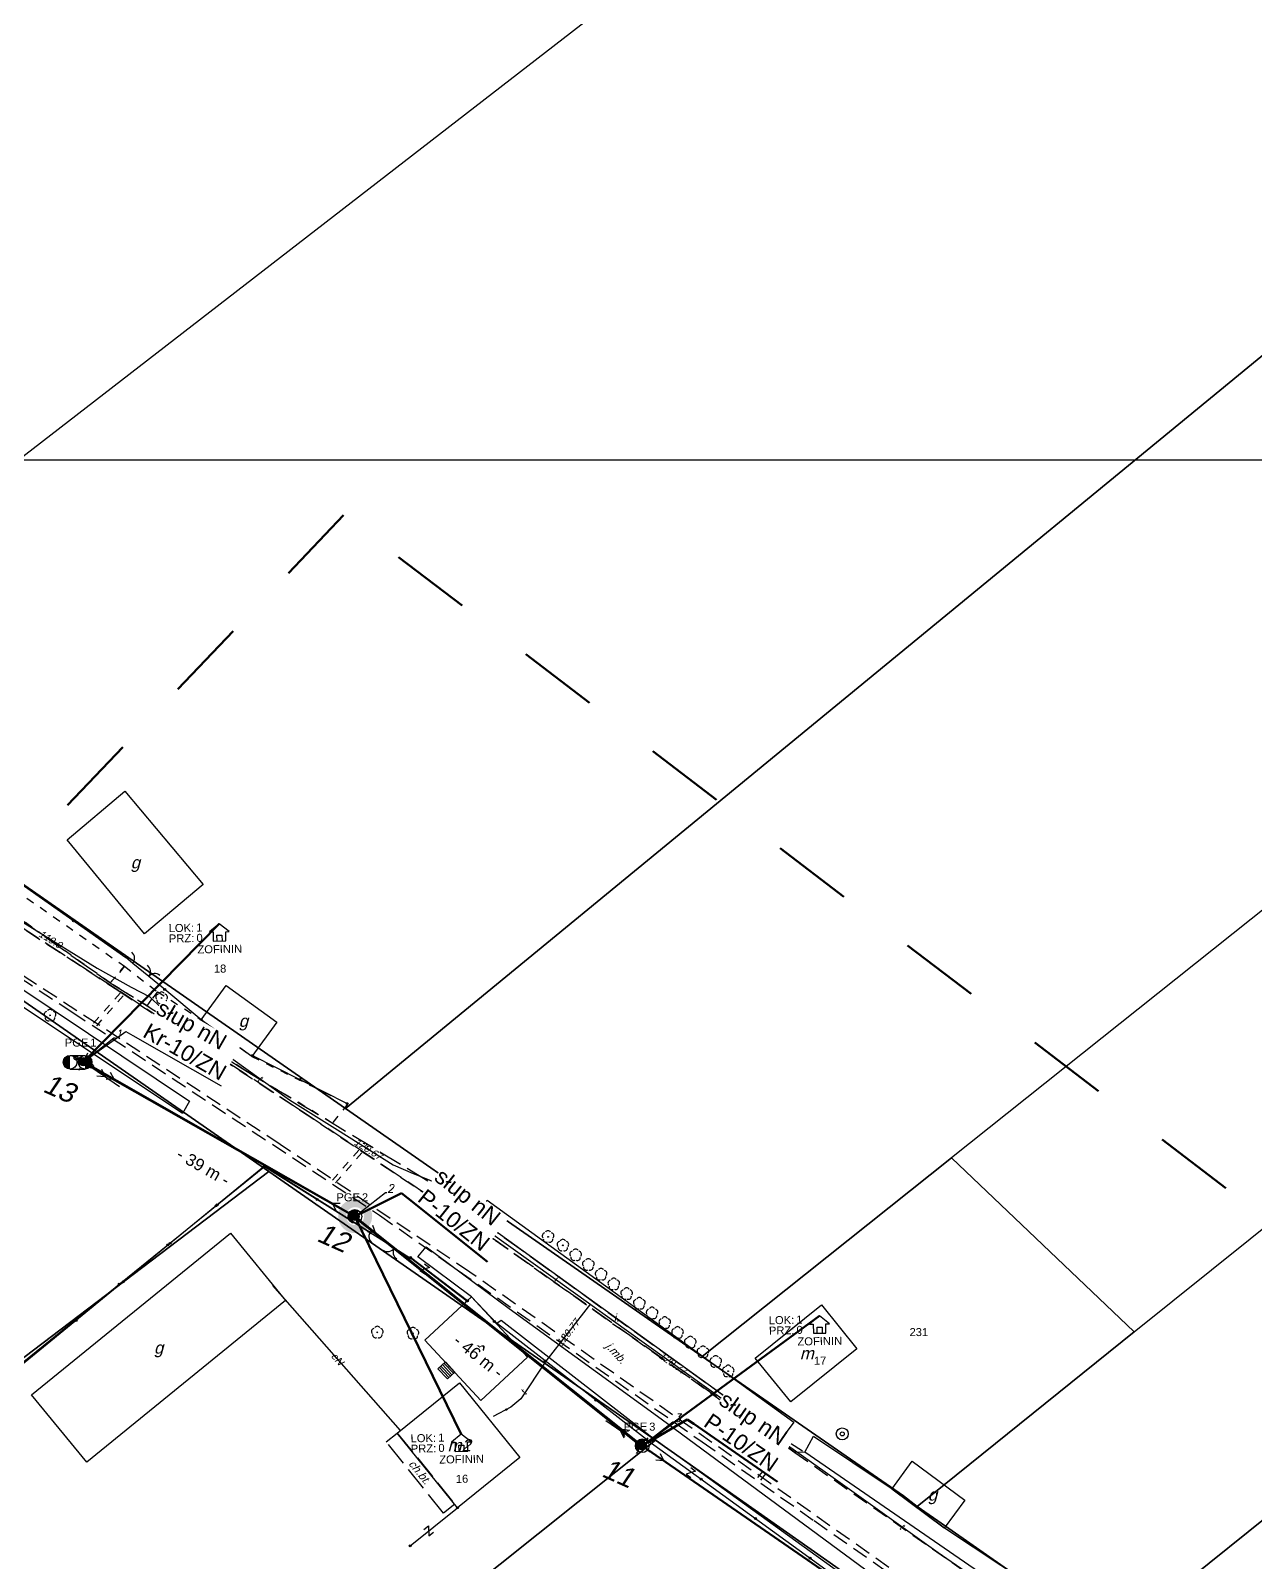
# Model space of a CAD drawing. Header units: metres. Extents: x 7542702 to 7555152, y 5804026 to 5815503.
# Drawn here: x 7544283.7 to 7544436.7, y 5809003.7 to 5809195 of the extents above; entities that cross this region are included whole.
import ezdxf
from ezdxf import colors
from ezdxf.entities.mleader import LeaderData, LeaderLine
from ezdxf.enums import TextEntityAlignment as Align
from ezdxf.math import Vec2, Vec3

# ---------------------------------------------------------------- set-up
doc = ezdxf.new("R2010")
doc.units = ezdxf.units.M
for name, pattern in [('4001', [0]), ('4002', [2, 1, -1]), ('4003', [3, 2, -1]), ('4004', [4, 3, -1])]:
    doc.linetypes.add(name, pattern=pattern)
doc.layers.add('!tele', color=30, linetype='Continuous', lineweight=50, plot=False)
for name, color, linetype, lineweight in [('!trafo', 6, '4002', 50), ('_KABEL_ABONENCKI_NAPOWIETRZNY', 104, 'Continuous', 50), ('_MUFA', 202, 'Continuous', 30), ('_numery slupow etap 4 cz. 2', 7, 'Continuous', 40), ('_PA_OPCJONALNE', 1, 'Continuous', 30), ('_SIEC_NAPOWIETRZNA', 5, 'Continuous', 50), ('_SLUP_DZIERZAWIONY_ENERGETYCZNY', 1, 'Continuous', 30)]:
    doc.layers.add(name, color=color, linetype=linetype, lineweight=lineweight)
for name, color, linetype in [('_MM mufy', 3, 'Continuous'), ('_MM opisy', 7, 'Continuous'), ('_MM slupy', 5, 'Continuous'), ('Budynki', 7, 'Continuous'), ('Drogi', 135, 'Continuous'), ('Dzialki', 165, 'Continuous'), ('Elementy_budynkow', 7, 'Continuous'), ('Ewidencja_drog', 135, 'Continuous'), ('Linie_napowietrzne', 184, 'Continuous'), ('makro-numeracja-punktow', 7, 'Continuous'), ('Ogrodzenia', 184, 'Continuous'), ('Projekty', 252, 'Continuous'), ('Roslinnosc', 104, 'Continuous'), ('Uz_Energia', 1, 'Continuous'), ('Uz_Specjalne', 7, 'Continuous'), ('Uz_Telekomunikacja', 252, 'Continuous'), ('Wody', 184, 'Continuous')]:
    doc.layers.add(name, color=color, linetype=linetype)
doc.layers.add('DIM', color=7, linetype='Continuous', plot=False)
doc.layers.get('_MUFA').off()
doc.styles.add('DYN_DIM', font='arial.ttf')
doc.styles.add('GeodText', font='romans.shx', dxfattribs={"oblique": 14.323945})
doc.styles.get("Standard").update_dxf_attribs({"font": 'arial.ttf'})
doc.dimstyles.new('opis linie', dxfattribs={"dimtxt": 1.5, "dimasz": 0.18, "dimexe": 0.18, "dimexo": 0.0625, "dimgap": 2.5, "dimtad": 4, "dimdec": 0, "dimzin": 0, "dimdsep": 46, "dimtxsty": 'Standard', "dimcen": 0.09, "dimse1": 1, "dimse2": 1, "dimsd1": 1, "dimsd2": 1, "dimclrt": 256, "dimadec": 0, "dimazin": 0, "dimtfac": 1, "dimtdec": 0, "dimtofl": 0, "dimtmove": 0, "dimatfit": 3, "dimfxl": 1, "dimtfill": 1, "dimtolj": 1, "dimtzin": 0, "dimarcsym": 0})
doc.dimstyles.get("Standard").update_dxf_attribs({"dimtxt": 0.18, "dimasz": 0.18, "dimexe": 0.18, "dimexo": 0.0625, "dimgap": 0.09, "dimtad": 0, "dimtih": 1, "dimtoh": 1, "dimdec": 4, "dimzin": 0, "dimdsep": 46, "dimtxsty": 'Standard', "dimcen": 0.09, "dimadec": 0, "dimazin": 0, "dimtfac": 1, "dimtdec": 4, "dimtofl": 0, "dimtmove": 0, "dimatfit": 3, "dimfxl": 1, "dimtolj": 1, "dimtzin": 0, "dimarcsym": 0})

# ---------------------------------------------------------------- blocks, each defined once
blk = doc.blocks.new('1651')
at = {"layer": 'Wody', "color": 184, "linetype": 'Continuous'}
for radius in [1.5, 0.5]:
    blk.add_circle((0, 0), radius, dxfattribs=at)
blk = doc.blocks.new('1422')
at = {"layer": 'Roslinnosc', "color": 104, "linetype": 'Continuous'}
blk.add_circle((0, 0), 0.1, dxfattribs=at)
for centre, start, end in [((-0.71, 0.23), 102.5, 221.75), ((0, 0.75), 30.19, 149.77), ((0.71, 0.23), 318.3, 77.49), ((-0.44, -0.61), 174.33, 293.45), ((0.44, -0.61), 246.24, 5.74)]:
    blk.add_arc(centre, 0.75, start, end, dxfattribs=at)
blk = doc.blocks.new('1423')
at = {"layer": 'Roslinnosc', "color": 104, "linetype": 'Continuous'}
for centre, start, end in [((-0.71, 0.23), 102.5, 221.75), ((0, 0.75), 30.19, 149.77), ((0.71, 0.23), 318.3, 77.49), ((-0.44, -0.61), 174.33, 293.45), ((0.44, -0.61), 246.24, 5.74)]:
    blk.add_arc(centre, 0.75, start, end, dxfattribs=at)
blk = doc.blocks.new('1363')
at = {"layer": 'Linie_napowietrzne', "color": 184, "linetype": 'Continuous'}
for p, q in [((-1.5, 0), (-2.5, 0)), ((0, 1.5), (0, 2.5)), ((1.5, 0), (2.5, 0)), ((0, -1.5), (0, -2.5))]:
    blk.add_line(p, q, dxfattribs=at)
blk.add_circle((0, 0), 0.5, dxfattribs=at)
blk = doc.blocks.new('1291')
at = {"layer": 'Ogrodzenia', "color": 7, "linetype": 'Continuous'}
for p, q in [((-0.75, 1), (0.75, 1)), ((0.75, 1), (-0.75, -1)), ((-0.75, -1), (0.75, -1))]:
    blk.add_line(p, q, dxfattribs=at)
blk = doc.blocks.new('1281')
at = {"layer": 'Ogrodzenia', "color": 184, "linetype": 'Continuous'}
for radius in [0.24, 0.16, 0.08]:
    blk.add_circle((0, 0), radius, dxfattribs=at)
blk = doc.blocks.new('2284')
at = {"layer": 'Ogrodzenia', "color": 184, "linetype": 'Continuous'}
blk.add_line((0, 0), (0, 1), dxfattribs=at)
blk = doc.blocks.new('1284')
at = {"layer": 'Ogrodzenia', "color": 184, "linetype": 'Continuous'}
blk.add_arc((0, 2), 2, 270, 0, dxfattribs=at)
blk = doc.blocks.new('2283')
at = {"layer": 'Ogrodzenia', "color": 184, "linetype": 'Continuous'}
blk.add_line((0, 0), (0, 1), dxfattribs=at)
blk = doc.blocks.new('1283')
at = {"layer": 'Ogrodzenia', "color": 184, "linetype": 'Continuous'}
for centre, start, end in [((0, 2), 270, 0), ((0, -2), 0, 90)]:
    blk.add_arc(centre, 2, start, end, dxfattribs=at)
blk = doc.blocks.new('2361')
at = {"layer": 'Linie_napowietrzne', "color": 184, "linetype": 'Continuous'}
for p, q in [((0, 0.66), (0, 1)), ((0, 0.33), (0, 0.6)), ((0, 0), (0, 0.3))]:
    blk.add_line(p, q, dxfattribs=at)
blk = doc.blocks.new('1361')
at = {"layer": 'Linie_napowietrzne', "color": 184, "linetype": 'Continuous'}
blk.add_circle((0, 0), 0.5, dxfattribs=at)
blk = doc.blocks.new('1366')
at = {"layer": 'Linie_napowietrzne', "color": 184, "linetype": 'Continuous'}
for p, q in [((0, 1), (0, 11)), ((-1, 4.8), (0, 6.5)), ((1, 4.8), (0, 6.5))]:
    blk.add_line(p, q, dxfattribs=at)
blk = doc.blocks.new('1756')
at = {"layer": 'Uz_Telekomunikacja', "color": 220, "linetype": 'Continuous'}
for radius in [0.16, 0.08]:
    blk.add_circle((0, 0), radius, dxfattribs=at)
blk = doc.blocks.new('ADRES')
for points in [[(0.79, -2.15), (0.79, -2.15), (0.79, -0.99), (1.24, -0.99), (0, 0), (-1.24, -0.99), (-0.79, -0.99), (-0.79, -2.15), (0.79, -2.15), (0.79, -2.15)], [(-0.31, -2.15), (-0.31, -1.4), (0.31, -1.4), (0.31, -2.15)]]:
    blk.add_lwpolyline(points)
at = {"color": 212, "insert": (-3.15, -0.43), "char_height": 1, "width": 1e-16, "attachment_point": 6}
blk.add_mtext('LOK:  ', dxfattribs=at)
at = {"color": 4, "insert": (-3.15, -1.72), "char_height": 1, "width": 1e-16, "attachment_point": 6}
blk.add_mtext('PRZ: ', dxfattribs=at)
at = {"color": 7}
for tag, flags, p in [('ID_OBSZARU', 13, (29.07, 23.06)), ('WOJEWODZTWO', 13, (23.29, 19.95)), ('POWIAT', 13, (29.07, 18.51)), ('GMINA', 13, (29.07, 16.8)), ('TERC', 13, (29.07, 15.22)), ('SIMC', 13, (29.07, 13.42)), ('ULIC', 13, (29.07, 11.76)), ('SZEROKOSC_GEOGRAFICZNA', 13, (18.71, 10.18)), ('DLUGOSC_GEOGRAFICZNA', 13, (29.07, 8.25)), ('KATEGORIA_STAWKI_JEDNOSTKOWEJ_100', 13, (29.07, 4.77)), ('KWOTA_STAWKI_JEDNOSTKOWEJ_100', 13, (29.07, 2.89)), ('DOFINANSOWANIE_95', 13, (29.07, 0.87)), ('MIEJSCOWOSC', 12, (0, -3.65)), ('NR_PORZADKOWY', 12, (0, -6.09)), ('ULICA', 12, (0, -4.88))]:
    blk.add_attdef(tag, text='', height=1, dxfattribs=dict(at, flags=flags)).set_placement(p, align=Align.CENTER)
at = {"color": 1}
for tag, flags, p in [('ID_PA', 5, (29.07, 21.57)), ('RODZAJ_OBIEKTU', 5, (29.07, 6.63)), ('ZAPAS', 13, (29.07, -2.62))]:
    blk.add_attdef(tag, text='', height=1, dxfattribs=dict(at, flags=flags)).set_placement(p, align=Align.CENTER)
at = {"color": 212, "flags": 12}
blk.add_attdef('LICZBA_LOKALI', text='', height=1, dxfattribs=at).set_placement((-2.88, -0.43), align=Align.MIDDLE_LEFT)
at = {"color": 150, "flags": 12}
for tag, p in [('MUFA', (1.78, -0.93)), ('NUMER_WLOKNA', (1.86, -2.2))]:
    blk.add_attdef(tag, p, '', height=1, dxfattribs=at)
at = {"color": 7, "style": 'DYN_DIM', "flags": 13}
blk.add_attdef('ODC_FUNKCJONALNY', text='', height=1, dxfattribs=at).set_placement((29.07, -1.01), align=Align.CENTER)
at = {"color": 4, "flags": 12}
blk.add_attdef('LICZBA_SED_W_DANYM_PA', text='', height=1, dxfattribs=at).set_placement((-2.88, -1.72), align=Align.MIDDLE_LEFT)
blk = doc.blocks.new('SLUP_DZIERZAWIONY')
h = blk.add_hatch(color=256)
h.dxf.hatch_style = 1
h.paths.add_polyline_path([(0.53, 0, 1), (-0.53, 0, 1)])
at = {"lineweight": 30}
blk.add_circle((0, 0), 0.527, dxfattribs=at)
at = {"color": 7, "style": 'DYN_DIM', "flags": 13}
blk.add_attdef('ODC_FUNKCJONALNY', text='', height=1, dxfattribs=at).set_placement((0.36, 3.33), align=Align.CENTER)
at = {"color": 7, "flags": 12}
blk.add_attdef('WLASCICIEL', text='', height=1, dxfattribs=at).set_placement((0.63, 1.89), align=Align.RIGHT)
blk.add_attdef('SLUP_NUMER', (0.87, 1.89), '', height=1, dxfattribs=at)
blk.add_attdef('TYP', text='', height=1, dxfattribs=at).set_placement((0, -2.82), align=Align.CENTER)
blk = doc.blocks.new('MUFA_II')
at = {"layer": '_MM mufy'}
h = blk.add_hatch(color=256, dxfattribs=at)
h.dxf.hatch_style = 1
h.paths.add_polyline_path([(2.15, 0.12, 1), (-2.1, -0.05, 1)])
h.paths.add_polyline_path([(-1.1, -0.01, -1), (1.15, 0.08, -1)], flags=16)
h.paths.add_polyline_path([(-0.83, 0, -1), (0.88, 0.07, -1)], flags=0)
blk = doc.blocks.new('ZN')
at = {"layer": '_MM slupy', "transparency": 33554687}
h = blk.add_hatch(color=256, dxfattribs=at)
h.dxf.hatch_style = 1
h.paths.add_polyline_path([(0, -0.86), (0, 0.86, 1)])
at = {"layer": '_MM slupy'}
blk.add_circle((0, 0), 0.857, dxfattribs=at)
blk = doc.blocks.new('R')
at = {"layer": '_MM slupy', "transparency": 33554687}
h = blk.add_hatch(color=256, dxfattribs=at)
h.dxf.hatch_style = 1
h.paths.add_polyline_path([(-0.93, -0.86), (-0.93, 0.86, 1)])
h = blk.add_hatch(color=256, dxfattribs=at)
h.dxf.hatch_style = 1
h.paths.add_polyline_path([(0.93, 0.86), (0.93, -0.86, 1)])
at = {"layer": '_MM slupy'}
for points in [[(-0.93, 0.86), (0.93, 0.86)], [(-0.93, -0.86), (0.93, -0.86)]]:
    blk.add_lwpolyline(points, dxfattribs=at)
for centre in [(-0.93, 0), (0.93, 0)]:
    blk.add_circle(centre, 0.857, dxfattribs=at)
blk = doc.blocks.new('*D270')
at = {"layer": 'Defpoints', "color": 0}
for p in [(7544290.26, 5809066.23), (7544323.82, 5809046.25), (7544324.19, 5809046.9)]:
    blk.add_point(p, dxfattribs=at)
at = {"layer": 'DIM', "insert": (7544305.24, 5809053.08), "char_height": 1.5, "attachment_point": 5, "rotation": 330.3297, "bg_fill": 3, "box_fill_scale": 1.1, "bg_fill_color": 9, "bg_fill_true_color": 13158600, "bg_fill_transparency": 0}
blk.add_mtext('\\A1;- 39 m -', dxfattribs=at)
blk = doc.blocks.new('*D271')
at = {"layer": 'Defpoints', "color": 0}
for p in [(7544324.19, 5809046.9), (7544359.6, 5809017.66), (7544360.07, 5809018.25)]:
    blk.add_point(p, dxfattribs=at)
at = {"layer": 'DIM', "insert": (7544339.62, 5809029.44), "char_height": 1.5, "attachment_point": 5, "rotation": 321.3928, "bg_fill": 3, "box_fill_scale": 1.1, "bg_fill_color": 9, "bg_fill_true_color": 13158600, "bg_fill_transparency": 0}
blk.add_mtext('\\A1;- 46 m -', dxfattribs=at)
blk = doc.blocks.new('*D272')
at = {"layer": 'Defpoints', "color": 0}
for p in [(7544360.07, 5809018.25), (7544402.09, 5808988.3), (7544402.52, 5808988.92)]:
    blk.add_point(p, dxfattribs=at)
at = {"layer": 'DIM', "insert": (7544379.01, 5809000.28), "char_height": 1.5, "attachment_point": 5, "rotation": 325.3582, "bg_fill": 3, "box_fill_scale": 1.1, "bg_fill_color": 9, "bg_fill_true_color": 13158600, "bg_fill_transparency": 0}
blk.add_mtext('\\A1;- 52 m -', dxfattribs=at)
blk = doc.blocks.new('q')
at = {"layer": '_MM slupy'}
blk.add_blockref('ZN', (0, 0), dxfattribs=at)
at = {"layer": '_MM opisy'}
ml = blk.add_multileader_mtext('Standard', dxfattribs=at)
ml.set_content('\\pxql;słup nN\\PP-10/ZN', color=256)
ml.set_leader_properties()
ml.build(insert=Vec2(0, 0))
ml.multileader.update_dxf_attribs({"has_text_frame": 1, "text_left_attachment_type": 5, "text_right_attachment_type": 5, "dogleg_length": 1, "arrow_head_size": 1})
ctx = ml.context
ctx.base_point, ctx.char_height, ctx.arrow_head_size, ctx.landing_gap_size, ctx.plane_origin = Vec3(3.75, 5.9), 2, 1, 1, Vec3(1.72, -1.42)
ctx.left_attachment, ctx.right_attachment = 5, 5
notes = []
notes.append((ctx, [(0, (1, 1, 0), (2.75, 5.9), (1, 0), 1, [(0, [(0, 0), (2.75, 5.9)], 0, [])])]))
ctx.mtext.insert, ctx.mtext.flow_direction = Vec3(4.75, 11.7), 5
ctx.mtext.has_bg_fill, ctx.mtext.bg_color, ctx.mtext.bg_scale_factor, ctx.mtext.bg_transparency, ctx.mtext.use_window_bg_color = 1, -1023410175, 1, 0, 1
for ctx, leaders in notes:
    for number, flags, end, landing, length, lines in leaders:
        leader = LeaderData()
        leader.index, (leader.has_last_leader_line, leader.has_dogleg_vector, leader.attachment_direction) = number, flags
        leader.last_leader_point, leader.dogleg_vector, leader.dogleg_length = Vec3(end), Vec3(landing), length
        for number, points, colour, breaks in lines:
            line = LeaderLine()
            line.index, line.vertices, line.color, line.breaks = number, Vec3.list(points), colors.encode_raw_color(colour), breaks
            leader.lines.append(line)
        ctx.leaders.append(leader)

msp = doc.modelspace()

# ---------------------------------------------------------------- linework, layer by layer
at = {"layer": '!tele'}
msp.add_lwpolyline([(7544290.26, 5809066.23), (7544324.19, 5809046.9), (7544360.07, 5809018.25), (7544402.52, 5808988.92), (7544444.31, 5808960.01), (7544469.84, 5808960.99), (7544498.83, 5808940.98), (7544529.27, 5808919.81), (7544562.17, 5808897.23), (7544593.79, 5808875.27), (7544626.92, 5808852.18), (7544664.36, 5808826.58), (7544700.65, 5808801.96), (7544742.64, 5808774.19), (7544778.25, 5808750.65), (7544807.78, 5808723.68), (7544835.19, 5808698.42), (7544866.19, 5808670.23), (7544897.42, 5808639.87), (7544931.15, 5808608.46), (7544963.76, 5808579.39), (7544988.36, 5808557.86)], dxfattribs=at)
at = {"layer": '!trafo', "ltscale": 10}
msp.add_lwpolyline([(7544322.76, 5809134.51), (7544224.4, 5809031.13), (7545058.88, 5808420.59), (7545132.63, 5808516.69)], close=True, dxfattribs=at)
at = {"layer": '_KABEL_ABONENCKI_NAPOWIETRZNY'}
for points in [[(7544307.24, 5809083.45), (7544290.26, 5809066.23), (7544290.26, 5809066.23), (7544324.19, 5809046.9), (7544324.19, 5809046.9)], [(7544337.46, 5809019.71), (7544324.19, 5809046.9)], [(7544382.2, 5809034.46), (7544360.07, 5809018.25), (7544359.75, 5809018.38), (7544324.48, 5809046.56), (7544324.19, 5809046.9)]]:
    msp.add_lwpolyline(points, dxfattribs=at)
at = {"layer": '_SIEC_NAPOWIETRZNA', "elevation": 122.55}
for points in [[(7544360.07, 5809018.25), (7544324.19, 5809046.9), (7544289.36, 5809066.69)], [(7544402.52, 5808988.92), (7544360.07, 5809018.25)]]:
    msp.add_lwpolyline(points, dxfattribs=at)
at = {"layer": 'Budynki', "color": 7, "linetype": '4001'}
for points in [[(7544297.9, 5809082.22, 0), (7544288.22, 5809093.95, 0), (7544295.46, 5809100.03, 0), (7544305.24, 5809088.38, 0), (7544297.9, 5809082.22, 0)], [(7544311.3, 5809066.89, 0), (7544304.99, 5809071.48, 0), (7544308.11, 5809075.77, 0), (7544314.45, 5809071.16, 0), (7544311.3, 5809066.89, 0)], [(7544308.65, 5809044.82, 0), (7544315.5, 5809036.38, 0), (7544290.68, 5809016.18, 0), (7544283.77, 5809024.61, 0), (7544308.65, 5809044.82, 0)], [(7544345.76, 5809029.31, 0), (7544339.91, 5809023.89, 0), (7544332.91, 5809031.45, 0), (7544338.76, 5809036.87, 0), (7544345.76, 5809029.31, 0)], [(7544378.62, 5809023.72, 0), (7544374.16, 5809029.2, 0), (7544382.48, 5809035.87, 0), (7544386.9, 5809030.36, 0), (7544378.62, 5809023.72, 0)], [(7544344.78, 5809016.77, 0), (7544337.01, 5809010.51, 0), (7544329.48, 5809019.84, 0), (7544337.25, 5809026.1, 0), (7544344.78, 5809016.77, 0)], [(7544397.79, 5809007.95, 0), (7544391.24, 5809012.83, 0), (7544393.81, 5809016.34, 0), (7544400.36, 5809011.46, 0), (7544397.79, 5809007.95, 0)]]:
    msp.add_polyline3d(points, dxfattribs=at)
at = {"layer": 'Drogi', "color": 8, "linetype": '4003'}
for p, q in [((7544268.09, 5809092.45, 120.95), (7544294.7, 5809075.08, 121.22)), ((7544291.97, 5809070.97, 121.26), (7544265.55, 5809088.09, 120.89)), ((7544294.7, 5809075.08, 121.22), (7544317.4, 5809060.14, 121.41)), ((7544314.86, 5809055.89, 121.4), (7544291.97, 5809070.97, 121.26)), ((7544317.4, 5809060.14, 121.41), (7544341.69, 5809043.95, 121.52)), ((7544338.55, 5809039.95, 121.55), (7544314.86, 5809055.89, 121.4)), ((7544341.69, 5809043.95, 121.52), (7544379.12, 5809017.42, 121.82)), ((7544376.14, 5809013.49, 121.83), (7544338.55, 5809039.95, 121.55)), ((7544379.12, 5809017.42, 121.82), (7544408.49, 5808996.86)), ((7544405.55, 5808992.64), (7544376.14, 5809013.49, 121.83))]:
    msp.add_line(p, q, dxfattribs=at)
at = {"layer": 'Drogi', "color": 8, "linetype": '4004'}
for p, q in [((7544328.1, 5809018.73), (7544329.48, 5809019.84)), ((7544335.26, 5809009.82), (7544328.1, 5809018.73)), ((7544329.48, 5809019.84), (7544336.66, 5809010.94)), ((7544336.66, 5809010.94), (7544335.26, 5809009.82))]:
    msp.add_line(p, q, dxfattribs=at)
at = {"layer": 'Drogi', "color": 8, "linetype": '4001'}
for points in [[(7544208.63, 5809122.46, 0), (7544210.62, 5809123.51, 0), (7544303.53, 5809061.32, 0), (7544302.63, 5809059.74, 0), (7544208.63, 5809122.46, 0)], [(7544377.57, 5809019.23, 0), (7544339.52, 5809046.66, 0), (7544340.7, 5809048.95, 0), (7544378.99, 5809021.18, 0), (7544377.57, 5809019.23, 0)], [(7544387.47, 5809000.4, 0), (7544361.08, 5809019.45, 0), (7544342.46, 5809033.9, 0), (7544341.9, 5809033.52, 0), (7544338.76, 5809036.87, 0), (7544332.05, 5809041.86, 0), (7544333.09, 5809043.09, 0), (7544343.47, 5809035.4, 0), (7544362.45, 5809021.63, 0), (7544388.81, 5809002.16, 0), (7544387.47, 5809000.4, 0)], [(7544488.3, 5808942.82, 122.04), (7544460.03, 5808962.58, 121.95), (7544380.37, 5809017.43, 0), (7544381.45, 5809019.44, 0), (7544391.3, 5809012.88, 0), (7544397.84, 5809008.01, 0), (7544433.26, 5808984.5, 0), (7544442.69, 5808978.54, 0), (7544444.01, 5808976.89, 0), (7544461.22, 5808964.04, 121.79), (7544489.13, 5808944.14, 121.94), (7544488.3, 5808942.82, 122.04)]]:
    msp.add_polyline3d(points, dxfattribs=at)
at = {"layer": 'Drogi', "color": 8, "linetype": '4002'}
msp.add_polyline3d([(7544298.22, 5809073.22, 0), (7544293.61, 5809076.07, 0), (7544295.42, 5809078.15, 0), (7544299.51, 5809074.98, 0), (7544298.22, 5809073.22, 0)], dxfattribs=at)
at = {"layer": 'Dzialki'}
for p, q in [((7544421.54, 5809032.48), (7544831.81, 5809362.2)), ((7544418.65, 5808993.77), (7544851.78, 5809342.01)), ((7544851.78, 5809342.01), (7544418.65, 5808993.77)), ((7544323.02, 5809060.39), (7544576.09, 5809268.33)), ((7544576.09, 5809268.33), (7544323.02, 5809060.39)), ((7544246.3, 5809113.73), (7544367.76, 5809207.68)), ((7544545.5, 5809171.25), (7544398.7, 5809054.23)), ((7544323.02, 5809060.39), (7544246.3, 5809113.73)), ((7544246.3, 5809113.73), (7544323.02, 5809060.39)), ((7544276.3, 5809078.33), (7544313.43, 5809052.51)), ((7544313.43, 5809052.51), (7544276.3, 5809078.33)), ((7544367.58, 5809029.42), (7544323.02, 5809060.39)), ((7544323.02, 5809060.39), (7544367.58, 5809029.42)), ((7544398.7, 5809054.23), (7544367.58, 5809029.42)), ((7544367.58, 5809029.42), (7544398.7, 5809054.23)), ((7544398.7, 5809054.23), (7544421.54, 5809032.48)), ((7544313.43, 5809052.51), (7544234.92, 5808992.91)), ((7544234.92, 5808992.91), (7544313.43, 5809052.51)), ((7544313.43, 5809052.51), (7544361.71, 5809018.95)), ((7544361.71, 5809018.95), (7544313.43, 5809052.51)), ((7544421.54, 5809032.48), (7544397.78, 5809013.38)), ((7544397.78, 5809013.38), (7544421.54, 5809032.48)), ((7544392.71, 5809011.98), (7544367.58, 5809029.42)), ((7544367.58, 5809029.42), (7544392.71, 5809011.98)), ((7544269.42, 5808945.27), (7544361.71, 5809018.95)), ((7544361.71, 5809018.95), (7544269.42, 5808945.27)), ((7544361.71, 5809018.95), (7544384.69, 5809002.81)), ((7544384.69, 5809002.81), (7544361.71, 5809018.95)), ((7544397.78, 5809013.38), (7544394.4, 5809010.67)), ((7544394.4, 5809010.67), (7544397.78, 5809013.38)), ((7544394.4, 5809010.67), (7544392.71, 5809011.98)), ((7544392.71, 5809011.98), (7544394.4, 5809010.67)), ((7544394.4, 5809010.67), (7544397.96, 5809008.19)), ((7544397.96, 5809008.19), (7544394.4, 5809010.67)), ((7544397.96, 5809008.19), (7544418.65, 5808993.77)), ((7544418.65, 5808993.77), (7544397.96, 5809008.19))]:
    msp.add_line(p, q, dxfattribs=at)
at = {"layer": 'Elementy_budynkow', "color": 7, "linetype": '4001'}
for p, q in [((7544334.73, 5809028.02), (7544335.93, 5809026.77)), ((7544334.92, 5809028.2), (7544336.12, 5809026.94)), ((7544335.11, 5809028.38), (7544336.31, 5809027.12)), ((7544335.3, 5809028.55), (7544336.5, 5809027.3))]:
    msp.add_line(p, q, dxfattribs=at)
msp.add_polyline3d([(7544336.67, 5809027.45, 0), (7544335.74, 5809026.59, 0), (7544334.55, 5809027.86, 0), (7544335.49, 5809028.73, 0), (7544336.67, 5809027.45, 0)], dxfattribs=at)
at = {"layer": 'Ewidencja_drog', "color": 8, "linetype": '4004'}
for points in [[(7544172.04, 5809191.72, 0), (7544206.34, 5809142.59, 0), (7544208.74, 5809139.3, 0), (7544220.26, 5809128.25, 0), (7544293.61, 5809076.07, 0), (7544298.22, 5809073.22, 0), (7544310.18, 5809065.32, 0), (7544333.77, 5809051.07, 0), (7544333.27, 5809049.56, 121.49), (7544317.4, 5809060.14, 121.41), (7544294.7, 5809075.08, 121.22), (7544268.09, 5809092.45, 120.95), (7544248.61, 5809105.8, 120.69), (7544234.09, 5809115.93, 120.52), (7544223.88, 5809123.85, 120.32), (7544217.45, 5809129.29, 120.23), (7544212.44, 5809133.98, 120.19), (7544204.3, 5809142.87, 120.23)], [(7544333.77, 5809051.07, 0), (7544336.34, 5809048.95, 0), (7544377.57, 5809019.23, 0), (7544380.37, 5809017.43, 0), (7544379.12, 5809017.42, 121.82), (7544341.69, 5809043.95, 121.52), (7544333.27, 5809049.56, 121.49), (7544333.77, 5809051.07, 0)]]:
    msp.add_polyline3d(points, dxfattribs=at)
at = {"layer": 'Ogrodzenia', "color": 184, "linetype": '4001'}
for p, q in [((7544249.76, 5809111.52), (7544295.56, 5809079.23)), ((7544304.99, 5809071.48), (7544300.42, 5809075.25)), ((7544311.38, 5809067.01), (7544323.2, 5809060.99)), ((7544312.87, 5809053.16), (7544242.3, 5808995.42)), ((7544276.63, 5809023.77), (7544312.88, 5809053.13)), ((7544326.09, 5809044.9), (7544312.87, 5809053.16)), ((7544312.88, 5809053.13), (7544326.08, 5809044.9)), ((7544338.25, 5809036.34), (7544331.14, 5809041.76, 121.41)), ((7544338.17, 5809036.33), (7544331.14, 5809041.68)), ((7544360.6, 5809019.01), (7544341.6, 5809033.76)), ((7544360.6, 5809019.01), (7544387.86, 5808999.29)), ((7544331.08, 5809005.75), (7544337.01, 5809010.51))]:
    msp.add_line(p, q, dxfattribs=at)
at = {"layer": 'Projekty', "linetype": '4003'}
for p, q in [((7544279.75, 5809078.45), (7544288.84, 5809072.45)), ((7544288.84, 5809072.45), (7544327.26, 5809047.06)), ((7544327.26, 5809047.06), (7544367.55, 5809018.75)), ((7544367.55, 5809018.75), (7544381.54, 5809008.89)), ((7544381.54, 5809008.89), (7544429.92, 5808975.14))]:
    msp.add_line(p, q, dxfattribs=at)
at = {"layer": 'Uz_Energia', "color": 1, "linetype": '4001'}
msp.add_line((7544329.86, 5809020.15), (7544313.95, 5809038.29), dxfattribs=at)
at = {"layer": 'Uz_Specjalne', "color": 7, "linetype": '4002'}
for p, q in [((7544291.55, 5809071.04, 119.67), (7544295.07, 5809075.03, 119.77)), ((7544291.93, 5809070.71, 119.67), (7544295.45, 5809074.7, 119.77)), ((7544321.37, 5809051.44, 119.87), (7544325.44, 5809056.04, 119.97)), ((7544321.75, 5809051.1, 119.87), (7544325.82, 5809055.7, 119.97)), ((7544374.51, 5809014.27, 120.27), (7544377.93, 5809018.42, 120.27)), ((7544374.89, 5809013.95, 120.27), (7544378.31, 5809018.1, 120.27))]:
    msp.add_line(p, q, dxfattribs=at)
at = {"layer": 'Uz_Telekomunikacja', "linetype": '4001'}
for p, q in [((7544267.67, 5809092.92, 119.76), (7544291.98, 5809077.92, 120.02)), ((7544291.98, 5809077.92, 120.02), (7544296.22, 5809075.54, 120.18)), ((7544296.22, 5809075.54, 120.18), (7544298.55, 5809074.35, 120.31)), ((7544298.55, 5809074.35, 120.31), (7544299.95, 5809072.99, 120.27)), ((7544299.95, 5809072.99, 120.27), (7544316.02, 5809061.48, 120.22)), ((7544316.02, 5809061.48, 120.22), (7544322.02, 5809057.72, 120.42)), ((7544322.02, 5809057.72, 120.42), (7544328.98, 5809053.33, 120.59)), ((7544328.98, 5809053.33, 120.59), (7544331.44, 5809052.27, 120.64)), ((7544331.44, 5809052.27, 120.64), (7544333.45, 5809051.46, 120.64)), ((7544333.45, 5809051.46, 120.64), (7544335.77, 5809050.21, 120.51)), ((7544335.77, 5809050.21, 120.51), (7544336.88, 5809049.06, 120.4)), ((7544336.88, 5809049.06, 120.4), (7544337.76, 5809048.02, 120.34)), ((7544337.76, 5809048.02, 120.34), (7544339.15, 5809046.33, 120.41)), ((7544339.15, 5809046.33, 120.41), (7544340.85, 5809045.06, 120.5)), ((7544340.85, 5809045.06, 120.5), (7544351.73, 5809037.28, 120.61)), ((7544353.6, 5809035.97, 120.77), (7544348.03, 5809028.8, 120.67)), ((7544351.73, 5809037.28, 120.61), (7544358.12, 5809032.68, 120.66)), ((7544358.12, 5809032.68, 120.66), (7544372.8, 5809022.17, 120.76)), ((7544348.03, 5809028.8, 120.67), (7544344.92, 5809024.13, 120.87)), ((7544344.92, 5809024.13, 120.87), (7544343.65, 5809023.05, 120.87)), ((7544343.65, 5809023.05, 120.87), (7544341.44, 5809021.89, 121.67)), ((7544372.8, 5809022.17, 120.76), (7544383.91, 5809014.29, 120.92)), ((7544383.91, 5809014.29, 120.92), (7544397.05, 5809004.92, 121.13)), ((7544397.05, 5809004.92, 121.13), (7544412.43, 5808994.31, 121.12))]:
    msp.add_line(p, q, dxfattribs=at)
at = {"layer": 'Wody', "color": 184, "linetype": '4002'}
for points in [[(7544293.61, 5809076.07, 0), (7544220.26, 5809128.25, 0), (7544208.74, 5809139.3, 0), (7544210.48, 5809140.36, 0), (7544221.64, 5809129.94, 0), (7544248.78, 5809110.71, 0), (7544295.42, 5809078.15, 0), (7544293.61, 5809076.07, 0)], [(7544299.51, 5809074.98, 0), (7544304.99, 5809071.48, 0), (7544311.3, 5809066.89, 0), (7544323.31, 5809060.96, 0), (7544321.36, 5809058.57, 0), (7544310.18, 5809065.32, 0), (7544298.22, 5809073.22, 0), (7544299.51, 5809074.98, 0)]]:
    msp.add_polyline3d(points, dxfattribs=at)

# ---------------------------------------------------------------- block references
at = {"layer": '_MUFA'}
msp.add_blockref('MUFA_II', (7544324.19, 5809046.9, 122.55), dxfattribs=at)
at = {"layer": '_PA_OPCJONALNE'}
ref = msp.add_blockref('ADRES', (7544307.24, 5809083.45), dxfattribs=dict(at, rotation=1))
ref.add_attrib('MIEJSCOWOSC', 'ZOFININ', dxfattribs={"layer": '0', "color": 7, "height": 1, "rotation": 1, "flags": 12}).set_placement((7544307.31, 5809079.8), align=Align.CENTER)
ref.add_attrib('NR_PORZADKOWY', '18', dxfattribs={"layer": '0', "color": 7, "height": 1, "rotation": 1, "flags": 12}).set_placement((7544307.35, 5809077.36), align=Align.CENTER)
ref.add_attrib('LICZBA_LOKALI', '1', (7544304.38, 5809082.49), dxfattribs={"layer": '0', "color": 212, "height": 1, "rotation": 1, "flags": 12})
ref.add_attrib('LICZBA_SED_W_DANYM_PA', '0', (7544304.4, 5809081.2), dxfattribs={"layer": '0', "color": 4, "height": 1, "rotation": 1, "flags": 12})
ref = msp.add_blockref('ADRES', (7544382.2, 5809034.46), dxfattribs=dict(at, rotation=1))
ref.add_attrib('MIEJSCOWOSC', 'ZOFININ', dxfattribs={"layer": '0', "color": 7, "height": 1, "rotation": 1, "flags": 12}).set_placement((7544382.26, 5809030.82), align=Align.CENTER)
ref.add_attrib('NR_PORZADKOWY', '17', dxfattribs={"layer": '0', "color": 7, "height": 1, "rotation": 1, "flags": 12}).set_placement((7544382.3, 5809028.38), align=Align.CENTER)
ref.add_attrib('LICZBA_LOKALI', '1', (7544379.33, 5809033.51), dxfattribs={"layer": '0', "color": 212, "height": 1, "rotation": 1, "flags": 12})
ref.add_attrib('LICZBA_SED_W_DANYM_PA', '0', (7544379.35, 5809032.22), dxfattribs={"layer": '0', "color": 4, "height": 1, "rotation": 1, "flags": 12})
ref = msp.add_blockref('ADRES', (7544337.46, 5809019.71), dxfattribs=dict(at, rotation=1))
ref.add_attrib('MIEJSCOWOSC', 'ZOFININ', dxfattribs={"layer": '0', "color": 7, "height": 1, "rotation": 1, "flags": 12}).set_placement((7544337.52, 5809016.07), align=Align.CENTER)
ref.add_attrib('NR_PORZADKOWY', '16', dxfattribs={"layer": '0', "color": 7, "height": 1, "rotation": 1, "flags": 12}).set_placement((7544337.57, 5809013.62), align=Align.CENTER)
ref.add_attrib('LICZBA_LOKALI', '1', (7544334.59, 5809018.76), dxfattribs={"layer": '0', "color": 212, "height": 1, "rotation": 1, "flags": 12})
ref.add_attrib('LICZBA_SED_W_DANYM_PA', '0', (7544334.62, 5809017.47), dxfattribs={"layer": '0', "color": 4, "height": 1, "rotation": 1, "flags": 12})
at = {"layer": '_SLUP_DZIERZAWIONY_ENERGETYCZNY'}
for p, values in [((7544290.26, 5809066.23), {'WLASCICIEL': 'PGE', 'SLUP_NUMER': '1'}), ((7544324.19, 5809046.9), {'WLASCICIEL': 'PGE', 'SLUP_NUMER': '2'}), ((7544360.07, 5809018.25), {'WLASCICIEL': 'PGE', 'SLUP_NUMER': '3'})]:
    msp.add_blockref('SLUP_DZIERZAWIONY', p, dxfattribs=at).add_auto_attribs(values)
at = {"layer": 'Linie_napowietrzne', "color": 184}
for name, p, xscale, yscale, zscale, rotation in [('1363', (7544290.26, 5809066.23), 0.5, 0.5, 0.5, 63.02896199999998), ('1363', (7544290.26, 5809066.23), 0.5, 0.5, 0.5, 63.02896199999998), ('1361', (7544290.26, 5809066.23), 0.5, 0.5, 0.5, 55.49948899999999), ('1361', (7544290.26, 5809066.23), 0.5, 0.5, 0.5, 55.49948899999999), ('1366', (7544290.26, 5809066.23), 0.5, 0.5, 0.5, 235.499489), ('1366', (7544290.26, 5809066.23), 0.5, 0.5, 0.5, 235.499489), ('1361', (7544291.26, 5809065.68), 0.5, 0.5, 0.5, 60.30385999999999), ('1361', (7544291.26, 5809065.68), 0.5, 0.5, 0.5, 60.30385999999999), ('1366', (7544291.26, 5809065.68), 0.5, 0.5, 0.5, 240.3038599999999), ('1366', (7544291.26, 5809065.68), 0.5, 0.5, 0.5, 240.3038599999999), ('1366', (7544324.19, 5809046.9), 0.5, 0.5, 0.5, 60.30385999999999), ('1366', (7544324.19, 5809046.9), 0.5, 0.5, 0.5, 60.30385999999999), ('1361', (7544324.19, 5809046.9), 0.4999999999999998, 0.4999999999999998, 0.4999999999999998, 231.39281), ('1361', (7544324.19, 5809046.9), 0.4999999999999998, 0.4999999999999998, 0.4999999999999998, 231.39281), ('1361', (7544324.19, 5809046.9), 0.5, 0.5, 0.5, 60.30385999999999), ('1361', (7544324.19, 5809046.9), 0.5, 0.5, 0.5, 60.30385999999999), ('1366', (7544324.19, 5809046.9), 0.4999999999999998, 0.4999999999999998, 0.4999999999999998, 231.39281), ('1366', (7544324.19, 5809046.9), 0.4999999999999998, 0.4999999999999998, 0.4999999999999998, 231.39281), ('1366', (7544360.07, 5809018.25), 0.5, 0.5, 0.5, 55.49948899999999), ('1366', (7544360.07, 5809018.25), 0.5, 0.5, 0.5, 55.49948899999999), ('1366', (7544360.07, 5809018.25), 0.5, 0.5, 0.5, 51.39280999999999), ('1366', (7544360.07, 5809018.25), 0.5, 0.5, 0.5, 51.39280999999999), ('1363', (7544360.07, 5809018.25), 0.5, 0.5, 0.5, 52.28532899999999), ('1363', (7544360.07, 5809018.25), 0.5, 0.5, 0.5, 52.28532899999999), ('1361', (7544360.07, 5809018.25), 0.4999999999999998, 0.4999999999999998, 0.4999999999999998, 231.39281), ('1361', (7544360.07, 5809018.25), 0.5, 0.5, 0.5, 55.358222), ('1361', (7544360.07, 5809018.25), 0.5, 0.5, 0.5, 55.49948899999999), ('1361', (7544360.07, 5809018.25), 0.4999999999999998, 0.4999999999999998, 0.4999999999999998, 231.39281), ('1361', (7544360.07, 5809018.25), 0.5, 0.5, 0.5, 55.358222), ('1361', (7544360.07, 5809018.25), 0.5, 0.5, 0.5, 55.49948899999999), ('1366', (7544360.07, 5809018.25), 0.4999999999999999, 0.4999999999999999, 0.4999999999999999, 235.358222), ('1366', (7544360.07, 5809018.25), 0.4999999999999999, 0.4999999999999999, 0.4999999999999999, 235.358222)]:
    msp.add_blockref(name, p, dxfattribs=dict(at, xscale=xscale, yscale=yscale, zscale=zscale, rotation=rotation))
at = {"layer": 'Linie_napowietrzne', "color": 184, "xscale": 0.5, "yscale": 0.5, "zscale": 0.5}
for p in [(7544289.36, 5809066.69), (7544289.36, 5809066.69), (7544290.26, 5809066.23), (7544290.26, 5809066.23), (7544291.26, 5809065.68), (7544291.26, 5809065.68), (7544324.19, 5809046.9), (7544324.19, 5809046.9), (7544360.07, 5809018.25), (7544360.07, 5809018.25)]:
    msp.add_blockref('1361', p, dxfattribs=at)
at = {"layer": 'Linie_napowietrzne', "color": 184, "xscale": 0.4999999999999997, "yscale": 2.151767, "rotation": 242.005829}
msp.add_blockref('2361', (7544289.36, 5809066.69), dxfattribs=at)
msp.add_blockref('2361', (7544289.36, 5809066.69), dxfattribs=at)
at = {"layer": 'Ogrodzenia', "color": 184, "xscale": 0.5, "yscale": 0.5, "zscale": 0.5}
for p in [(7544289.02, 5809083.84), (7544300.42, 5809075.25), (7544304.99, 5809071.48), (7544311.38, 5809067.01), (7544317.29, 5809064), (7544323.2, 5809060.99), (7544312.87, 5809053.16), (7544312.87, 5809053.16), (7544312.88, 5809053.13), (7544312.88, 5809053.13), (7544319.48, 5809049.03), (7544319.48, 5809049.01), (7544306.84, 5809048.24), (7544306.99, 5809048.35), (7544300.8, 5809043.34), (7544301.11, 5809043.54), (7544326.08, 5809044.9), (7544326.09, 5809044.9), (7544331.14, 5809041.76), (7544331.14, 5809041.68), (7544294.75, 5809038.45), (7544295.23, 5809038.72), (7544338.17, 5809036.33), (7544338.25, 5809036.34), (7544288.71, 5809033.56), (7544289.35, 5809033.91), (7544341.6, 5809033.76), (7544347.93, 5809028.84), (7544354.27, 5809023.93), (7544360.6, 5809019.01), (7544360.6, 5809019.01), (7544367.42, 5809014.08), (7544337.01, 5809010.51), (7544374.23, 5809009.15), (7544331.08, 5809005.75), (7544381.04, 5809004.22)]:
    msp.add_blockref('1281', p, dxfattribs=at)
for name, p, rotation in [('1284', (7544296.43, 5809078.49), 49.61635200000001), ('1283', (7544298.42, 5809076.87), 50.92236300000003), ('1284', (7544326.08, 5809044.9), 237.789072), ('1283', (7544329.11, 5809042.97), 237.4649329999999)]:
    msp.add_blockref(name, p, dxfattribs=dict(at, rotation=rotation))
at = {"layer": 'Ogrodzenia', "color": 184, "xscale": 0.5}
for name, p, yscale, rotation in [('2284', (7544296.43, 5809078.49), 1.142147, 49.61635200000001), ('2283', (7544300.42, 5809075.25), 5.139815, 50.92236300000003), ('2284', (7544326.08, 5809044.9), 1.181905, 237.789072), ('2283', (7544327.08, 5809044.27), 4.815776, 237.4649329999999)]:
    msp.add_blockref(name, p, dxfattribs=dict(at, yscale=yscale, rotation=rotation))
at = {"layer": 'Ogrodzenia', "color": 7, "xscale": 0.5, "yscale": 0.5, "zscale": 0.5}
for p, rotation in [((7544332.9, 5809040.34), 323.633723), ((7544366.15, 5809014.89), 324.210514), ((7544333.41, 5809007.62), 38.43030399999996)]:
    msp.add_blockref('1291', p, dxfattribs=dict(at, rotation=rotation))
at = {"layer": 'Roslinnosc', "color": 104, "xscale": 0.5, "yscale": 0.5, "zscale": 0.5}
for name, p in [('1422', (7544300.04, 5809074.19, 121.18)), ('1422', (7544286.1, 5809072.02, 121.38)), ('1422', (7544348.31, 5809044.36, 121.09)), ('1422', (7544350.16, 5809043.29, 121.39)), ('1423', (7544351.75, 5809042.08)), ('1423', (7544353.34, 5809040.87)), ('1423', (7544354.93, 5809039.65)), ('1423', (7544356.52, 5809038.44)), ('1423', (7544358.12, 5809037.23)), ('1423', (7544359.71, 5809036.02)), ('1423', (7544361.3, 5809034.81)), ('1423', (7544362.89, 5809033.6)), ('1422', (7544326.98, 5809032.42)), ('1422', (7544331.43, 5809032.29)), ('1423', (7544364.48, 5809032.38)), ('1423', (7544366.07, 5809031.17)), ('1423', (7544367.66, 5809029.96)), ('1423', (7544369.25, 5809028.75)), ('1422', (7544370.81, 5809027.56, 121.02))]:
    msp.add_blockref(name, p, dxfattribs=at)
at = {"layer": 'Uz_Telekomunikacja', "xscale": 0.5, "yscale": 0.5, "zscale": 0.5}
for p in [(7544285.99, 5809081.62), (7544325.76, 5809055.36), (7544350.71, 5809032.25), (7544363.76, 5809028.64), (7544343.11, 5809022.77)]:
    msp.add_blockref('1756', p, dxfattribs=at)
at = {"layer": 'Wody', "color": 184, "xscale": 0.5, "yscale": 0.5, "zscale": 0.5}
msp.add_blockref('1651', (7544385.06, 5809019.73), dxfattribs=at)

# ---------------------------------------------------------------- texts
at = {"layer": 'Budynki', "color": 7, "oblique": 15}
for s, p in [('g', (7544296.18, 5809090.38)), ('g', (7544309.67, 5809070.58)), ('g', (7544299.08, 5809029.75)), ('m', (7544338.55, 5809029.63)), ('m', (7544379.75, 5809029.04)), ('m2', (7544335.75, 5809017.56)), ('g', (7544395.75, 5809011.39))]:
    msp.add_text(s, height=1.5, rotation=359.97, dxfattribs=at).set_placement(p)
at = {"layer": 'Drogi', "color": 8, "oblique": 15}
msp.add_text('i.', height=1, dxfattribs=at).set_placement((7544356.5, 5809033.75))
for s, rotation, p in [('j.mb. ', 312.4783, (7544355.42, 5809030.62)), ('ch.bt. ', 308.8946, (7544330.82, 5809015.97))]:
    msp.add_text(s, height=1, rotation=rotation, dxfattribs=at).set_placement(p)
at = {"layer": 'Dzialki'}
msp.add_text('231', height=1, dxfattribs=at).set_placement((7544393.46, 5809031.95))
at = {"layer": 'makro-numeracja-punktow', "color": 6, "char_height": 1, "attachment_point": 7, "line_spacing_factor": 0.8, "style": 'GeodText'}
for s, insert in [('1', (7544294.26, 5809069.23)), ('2', (7544328.19, 5809049.9)), ('3', (7544364.07, 5809021.25))]:
    msp.add_mtext(s, dxfattribs=dict(at, insert=insert))
at = {"layer": 'Uz_Energia', "color": 1, "oblique": 15}
msp.add_text('eN', height=0.9, rotation=311.2534, dxfattribs=at).set_placement((7544321.13, 5809029.42))
at = {"layer": 'Uz_Telekomunikacja', "oblique": 15}
for s, rotation, p in [('119.9', 328.3254, (7544284.58, 5809081.96)), ('t', 324.3882, (7544311.9, 5809063.88)), ('120.67', 327.7584, (7544323.98, 5809055.95)), ('t', 324.2508, (7544348.98, 5809038.97)), ('120.77', 52.1582, (7544349.98, 5809030.57)), ('120.77', 324.3996, (7544362.06, 5809029.31)), ('t', 56.3383, (7544345.49, 5809024.5)), ('t', 324.5077, (7544392.09, 5809007.9))]:
    msp.add_text(s, height=0.9, rotation=rotation, dxfattribs=at).set_placement(p)

# ---------------------------------------------------------------- leaders
at = {"layer": 'makro-numeracja-punktow', "color": 6, "has_arrowhead": 0, "annotation_type": 0, "has_hookline": 1, "hookline_direction": 0}
for points, text_width in [([(7544290.26, 5809066.23), (7544294.08, 5809069.23), (7544294.26, 5809069.23)], 0.287), ([(7544324.19, 5809046.9), (7544328.01, 5809049.9), (7544328.19, 5809049.9)], 0.826), ([(7544360.07, 5809018.25), (7544363.89, 5809021.25), (7544364.07, 5809021.25)], 0.826)]:
    msp.add_leader(points, dimstyle='Standard', dxfattribs=dict(at, text_width=text_width))

# ---------------------------------------------------------------- next in the draw order: block references
at = {"layer": '!tele'}
for p, rotation in [((7544324.19, 5809046.9), 321.392810303689), ((7544360.07, 5809018.25), 325.3582219430056)]:
    msp.add_blockref('q', p, dxfattribs=dict(at, rotation=rotation))

# ---------------------------------------------------------------- next in the draw order: leaders
at = {"layer": '_MM opisy'}
ml = msp.add_multileader_mtext('Standard', dxfattribs=at)
ml.set_content('\\pxql;słup nN\\PKr-10/ZN', color=256)
ml.set_leader_properties()
ml.build(insert=Vec2(0, 0))
ml.multileader.update_dxf_attribs({"has_text_frame": 1, "text_left_attachment_type": 5, "text_right_attachment_type": 5, "dogleg_length": 1, "arrow_head_size": 1})
ctx = ml.context
ctx.base_point, ctx.char_height, ctx.arrow_head_size, ctx.landing_gap_size, ctx.plane_origin, ctx.plane_x_axis, ctx.plane_y_axis = Vec3(7544296.44, 5809069.5), 2, 1, 1, Vec3(7544291.05, 5809064.15), Vec3(0.868889, -0.495008), Vec3(0.495008, 0.868889)
ctx.left_attachment, ctx.right_attachment = 5, 5
notes = []
notes.append((ctx, [(0, (1, 1, 0), (7544295.57, 5809069.99), (0.868889, -0.495008), 1, [(0, [(7544290.26, 5809066.23), (7544295.57, 5809069.99)], 0, [])])]))
ctx.mtext.insert, ctx.mtext.text_direction, ctx.mtext.flow_direction = Vec3(7544300.18, 5809074.05), Vec3(0.868889, -0.495008), 5
ctx.mtext.has_bg_fill, ctx.mtext.bg_color, ctx.mtext.bg_scale_factor, ctx.mtext.bg_transparency, ctx.mtext.use_window_bg_color = 1, -1023410175, 1, 0, 1
for ctx, leaders in notes:
    for number, flags, end, landing, length, lines in leaders:
        leader = LeaderData()
        leader.index, (leader.has_last_leader_line, leader.has_dogleg_vector, leader.attachment_direction) = number, flags
        leader.last_leader_point, leader.dogleg_vector, leader.dogleg_length = Vec3(end), Vec3(landing), length
        for number, points, colour, breaks in lines:
            line = LeaderLine()
            line.index, line.vertices, line.color, line.breaks = number, Vec3.list(points), colors.encode_raw_color(colour), breaks
            leader.lines.append(line)
        ctx.leaders.append(leader)

# ---------------------------------------------------------------- next in the draw order: block references
at = {"layer": '!trafo'}
msp.add_blockref('R', (7544289.54, 5809066.16), dxfattribs=at)

# ---------------------------------------------------------------- next in the draw order: dimensions: what is measured, and where the dimension line sits
at = {"layer": 'DIM'}
dim = msp.add_aligned_dim(p1=(7544290.26, 5809066.23), p2=(7544324.19, 5809046.9), distance=-0.75, dimstyle='opis linie', override={"dimpost": '- <> m -'}, dxfattribs=at)
dim.commit()
dim.dimension.update_dxf_attribs({"geometry": '*D270', "text_midpoint": (7544305.24, 5809053.08)})

# ---------------------------------------------------------------- next in the draw order: texts
at = {"layer": '_numery slupow etap 4 cz. 2', "oblique": 10}
msp.add_text('13', height=2.5, rotation=335.9492, dxfattribs=at).set_placement((7544285.07, 5809062.54))

# ---------------------------------------------------------------- next in the draw order: dimensions: what is measured, and where the dimension line sits
at = {"layer": 'DIM'}
dim = msp.add_aligned_dim(p1=(7544324.19, 5809046.9), p2=(7544360.07, 5809018.25), distance=-0.75, dimstyle='opis linie', override={"dimpost": '- <> m -'}, dxfattribs=at)
dim.commit()
dim.dimension.update_dxf_attribs({"geometry": '*D271', "text_midpoint": (7544339.62, 5809029.44)})

# ---------------------------------------------------------------- next in the draw order: texts
at = {"layer": '_numery slupow etap 4 cz. 2', "oblique": 10}
msp.add_text('12', height=2.5, rotation=335.9492, dxfattribs=at).set_placement((7544319.28, 5809043.89))

# ---------------------------------------------------------------- next in the draw order: dimensions: what is measured, and where the dimension line sits
at = {"layer": 'DIM'}
dim = msp.add_aligned_dim(p1=(7544360.07, 5809018.25), p2=(7544402.52, 5808988.92), distance=-0.75, dimstyle='opis linie', override={"dimpost": '- <> m -'}, dxfattribs=at)
dim.commit()
dim.dimension.update_dxf_attribs({"geometry": '*D272', "text_midpoint": (7544379.01, 5809000.28)})

# ---------------------------------------------------------------- next in the draw order: linework, layer by layer
at = {"layer": 'Defpoints'}
msp.add_lwpolyline([(7544209.69, 5809141.42), (7544602.2, 5809141.42), (7544602.2, 5808858.03), (7544209.69, 5808858.03)], close=True, dxfattribs=at)

# ---------------------------------------------------------------- next in the draw order: texts
at = {"layer": '_numery slupow etap 4 cz. 2', "oblique": 10}
msp.add_text('11', height=2.5, rotation=335.9492, dxfattribs=at).set_placement((7544354.87, 5809014.48))

doc.saveas('drawing.dxf')
